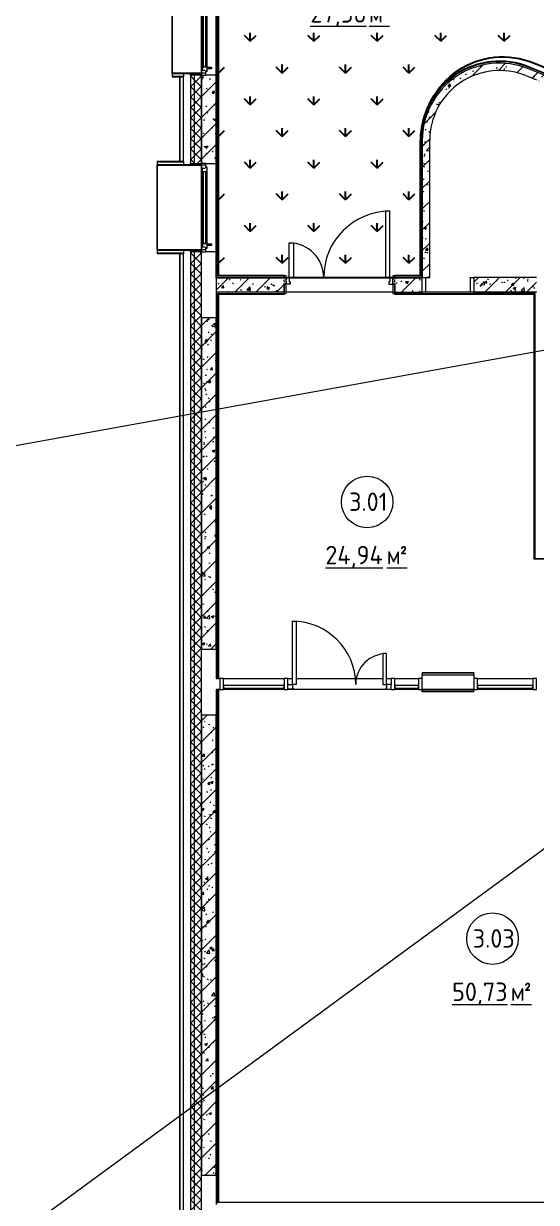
# Model space of a CAD drawing. Header units: millimetres. Extents: x -584918 to 2941280, y 3000189 to 4229862.
# Drawn here: x -467550 to -460583, y 4038214 to 4054237 of the extents above; entities that cross this region are included whole.
import ezdxf

# ---------------------------------------------------------------- set-up
doc = ezdxf.new("R2010")
doc.units = ezdxf.units.MM
doc.linetypes.add('ASVP_Невидимые', pattern=[5, 3, -2])
for name, color, linetype, lineweight in [('_ Окна', 7, 'Continuous', 0), ('Витраж', 7, 'Continuous', 0), ('Двери', 7, 'Continuous', 0), ('Марки помещений', 7, 'Continuous', 0), ('Обобщенные модели', 7, 'Continuous', 0), ('Окна', 7, 'Continuous', 0), ('Панели витража', 7, 'Continuous', 0), ('Перекрытие', 7, 'Continuous', 0), ('Стены внутренние', 7, 'Continuous', 0), ('Стены наружные', 7, 'Continuous', 0), ('Стены несущие', 7, 'Continuous', 0), ('Стены отделка', 7, 'Continuous', 0), ('Стены перегородки', 7, 'Continuous', 0), ('Стены штриховка', 7, 'Continuous', 0), ('экспертиза ДУ', 1, 'Continuous', 0), ('экспертиза условные обозначения', 1, 'Continuous', 0)]:
    doc.layers.add(name, color=color, linetype=linetype, lineweight=lineweight)
doc.styles.add('GOST Common_2', font='', dxfattribs={"height": 500})
doc.styles.add('GOST Common_3', font='', dxfattribs={"width": 0.9, "height": 500})
doc.styles.get('GOST Common_2').set_extended_font_data('GOST Common')
doc.styles.get('GOST Common_3').set_extended_font_data('GOST Common')
pattern_1 = [(45, (-440814.02, 4025236.82), (-141.4214, 141.4214), [])]
pattern_2 = [(50, (-440814.02, 4025236.82), (364.368, -31.8783), [38.1, -419.1]), (355, (-440814.02, 4025236.8), (-70.486, 382.1133), [30.48, -335.28]), (100.451, (-440783.66, 4025234.16), (293.885, 350.2334), [32.38, -356.18]), (46.184, (-440814, 4025338.4), (542.1585, -84.086), [57.15, -628.65]), (96.636, (-440768.84, 4025331.4), (474.805, 494.8554), [48.57, -534.27]), (351.184, (-440814, 4025338.4), (474.81, 494.85), [45.72, -502.92]), (21, (-440763.22, 4025313.02), (303.2285, -204.5305), [38.1, -419.1]), (326, (-440763.22, 4025313), (123.604, 368.376), [30.48, -335.28]), (71.451, (-440737.95, 4025295.97), (426.834, 163.8427), [32.38, -356.18]), (37.5, (-440814.02, 4025236.82), (6.17665, 169.11015), [16.764, -314.452, 16.764, -323.596, -336.55]), (37.5, (-440814.02, 4025236.82), (6.17665, 169.11015), [-671.576, 16.764, -319.786]), (7.5, (-440814.02, 4025236.82), (133.6389, 200.3615), [16.764, -177.292, 16.764, -306.832, -128.27]), (7.5, (-440814.02, 4025236.82), (133.6389, 200.3615), [-517.652, 16.764, -111.506]), (327.5, (-440927.3, 4025236.82), (271.1818, -11.45836), [16.764, -110.236, 16.764, -379.476, -525.78]), (327.5, (-440927.3, 4025236.82), (271.1818, -11.45836), [-523.24, 16.764, -509.016]), (317.5, (-440978.1, 4025236.82), (296.2585, 50.8528), [16.764, -148.336, 16.764, -246.38, -373.38]), (317.5, (-440978.1, 4025236.82), (296.2585, 50.8528), [-428.244, 16.764, -356.616])]
pattern_3 = [(45, (-440814.02, 4025236.8), (-235.7317, 235.7317), []), (45, (-440656.87, 4025236.8), (-235.7317, 235.7317), [])]
pattern_4 = [(45, (-440814.02, 4025236.82), (-70.71068, 70.71068), []), (135, (-440814.02, 4025236.82), (-70.71068, -70.71068), [])]

# ---------------------------------------------------------------- blocks, each defined once
blk = doc.blocks.new('ASVP_ДверьПротивопожарнаяСтальная_2 полотна - EI15 1370х2000h_полотна_ Г Л _1250 в свету_-6392377-АР Этаж 03')
at = {"layer": 'Двери', "lineweight": 18}
for p, q in [((685, 1000), (625, 1000)), ((625, 1000), (625, 100)), ((685, 100), (685, 1000)), ((-685, 570), (-625, 570)), ((-685, 100), (-685, 570)), ((-625, 570), (-625, 100)), ((-725, 100), (-685, 100)), ((-725, 10), (-725, 100)), ((-670, 10), (-725, 10)), ((-625, 100), (-685, 100)), ((-685, 100), (-685, 40)), ((-685, 40), (-670, 40)), ((-670, 40), (-670, 10)), ((625, 100), (685, 100)), ((685, 40), (670, 40)), ((670, 40), (670, 10)), ((670, 10), (725, 10)), ((725, 100), (685, 100)), ((685, 100), (685, 40)), ((725, 10), (725, 100))]:
    blk.add_line(p, q, dxfattribs=at)
at = {"layer": 'Двери', "linetype": 'ASVP_Невидимые', "lineweight": 18}
for p, q in [((-750, 100), (-725, 100)), ((-750, 10), (-750, 100)), ((-725, 10), (-750, 10)), ((-725, 100), (-725, 10)), ((750, 100), (725, 100)), ((725, 100), (725, 10)), ((725, 10), (750, 10)), ((750, 10), (750, 100))]:
    blk.add_line(p, q, dxfattribs=at)
at = {"layer": 'Двери'}
for centre, radius, start, end in [((685, 100), 900, 90, 180), ((-685, 100), 470, 360, 90)]:
    blk.add_arc(centre, radius, start, end, dxfattribs=at)
blk = doc.blocks.new('ASVP_ОТКОС_Оштукатуривание дверного откоса - Оштукатуривание дверного откоса-V53-АР Этаж 03')
at = {"layer": 'Обобщенные модели'}
for p, q in [((-750, 130), (-750, 0)), ((-750, 0), (-725, 0)), ((-725, 0), (-725, 130)), ((725, 130), (725, 0)), ((725, 0), (750, 0)), ((750, 0), (750, 130))]:
    blk.add_line(p, q, dxfattribs=at)
blk = doc.blocks.new('ASVP_ОТКОС_Оштукатуривание дверного откоса - Оштукатуривание дверного откоса-V54-АР Этаж 03')
at = {"layer": 'Обобщенные модели'}
for p, q in [((-750, 20), (-750, 0)), ((-750, 0), (-725, 0)), ((-725, 0), (-725, 20)), ((725, 20), (725, 0)), ((725, 0), (750, 0)), ((750, 0), (750, 20))]:
    blk.add_line(p, q, dxfattribs=at)
blk = doc.blocks.new('Системная панель - Cтеклопакет Двухкамерный_36 мм-7511920-АР Этаж 03')
at = {"layer": 'Панели витража', "lineweight": 18}
for p, q in [((162, 18), (-162, 18)), ((-162, 18), (-162, -18)), ((162, -18), (162, 18)), ((-162, -18), (162, -18))]:
    blk.add_line(p, q, dxfattribs=at)
blk = doc.blocks.new('Прямоугольный импост - 50х150 мм-6338301-АР Этаж 03')
at = {"layer": 'Витраж', "lineweight": 18}
for p, q in [((-50, 115), (0, 115)), ((-50, -35), (-50, 115)), ((0, 115), (0, -35)), ((0, -35), (-50, -35))]:
    blk.add_line(p, q, dxfattribs=at)
blk = doc.blocks.new('Прямоугольный импост - 50х150 мм-V4-АР Этаж 03')
at = {"layer": 'Витраж', "lineweight": 18}
for p, q in [((-25, 115), (25, 115)), ((-25, 32.5), (-25, 115)), ((25, 115), (25, -35)), ((-25, -35), (-25, -32.5)), ((25, -35), (-25, -35))]:
    blk.add_line(p, q, dxfattribs=at)
blk = doc.blocks.new('Системная панель - Cтеклопакет Двухкамерный_36 мм-7519705-АР Этаж 03')
at = {"layer": 'Панели витража', "lineweight": 18}
for p, q in [((412.5, 18), (-412.5, 18)), ((-412.5, 18), (-412.5, -18)), ((412.5, -18), (412.5, 18)), ((-412.5, -18), (412.5, -18))]:
    blk.add_line(p, q, dxfattribs=at)
blk = doc.blocks.new('Прямоугольный импост - 50х150 мм-6338307-АР Этаж 03')
at = {"layer": 'Витраж', "lineweight": 18}
for p, q in [((0, 115), (-50, 115)), ((-50, 115), (-50, -35)), ((0, -35), (0, 115)), ((-50, -35), (0, -35))]:
    blk.add_line(p, q, dxfattribs=at)
blk = doc.blocks.new('Системная панель - Cтеклопакет Двухкамерный_36 мм-7511903-АР Этаж 03')
at = {"layer": 'Панели витража', "lineweight": 18}
for p, q in [((375, 18), (-375, 18)), ((-375, 18), (-375, -18)), ((375, -18), (375, 18)), ((-375, -18), (375, -18))]:
    blk.add_line(p, q, dxfattribs=at)
blk = doc.blocks.new('ASVP_ДверьАлюминиеваяВитражная_2 полотна - Остекленная Внутренняя-7511946-АР Этаж 03')
at = {"layer": 'Двери', "lineweight": 18}
for p, q in [((-640, 892.5), (-590, 892.5)), ((-640, 32.5), (-640, 892.5)), ((-590, 892.5), (-590, 32.5)), ((640, 452.5), (590, 452.5)), ((590, 452.5), (590, 32.5)), ((640, 32.5), (640, 452.5)), ((-700, 32.5), (-640, 32.5)), ((-700, -32.5), (-700, 32.5)), ((-590, 32.5), (-640, 32.5)), ((-640, 32.5), (-640, -17.5)), ((590, 32.5), (640, 32.5)), ((700, 32.5), (640, 32.5)), ((640, 32.5), (640, -17.5)), ((700, -32.5), (700, 32.5)), ((-630, -32.5), (-700, -32.5)), ((-640, -17.5), (-630, -17.5)), ((-630, -17.5), (-630, -32.5)), ((640, -17.5), (630, -17.5)), ((630, -17.5), (630, -32.5)), ((630, -32.5), (700, -32.5))]:
    blk.add_line(p, q, dxfattribs=at)
at = {"layer": 'Двери'}
for centre, radius, start, end in [((-640, 32.5), 860, 360, 90), ((640, 32.5), 420, 90, 180)]:
    blk.add_arc(centre, radius, start, end, dxfattribs=at)
blk = doc.blocks.new('Прямоугольный импост - 50х150 мм-6338298-АР Этаж 03')
at = {"layer": 'Витраж', "lineweight": 18}
for p, q in [((-25, 115), (25, 115)), ((-25, -35), (-25, 115)), ((25, 115), (25, 32.5)), ((25, -35), (-25, -35)), ((25, -32.5), (25, -35))]:
    blk.add_line(p, q, dxfattribs=at)
blk = doc.blocks.new('Окно_ПВХ_1Створка_1Фрамуга-верх - ОП_2100_h_х1150_1ст1фр-7889848-АР Этаж 03')
at = {"layer": '_ Окна'}
for p, q in [((-519, 100), (-600, 100)), ((-600, 100), (-600, 40)), ((-600, 40), (-537, 40)), ((-575, 40), (-575, 100)), ((-555, 26), (-555, 40)), ((-470, 26), (-555, 26)), ((-537, 54), (-537, 86)), ((-537, 86), (-519, 86)), ((-519, 86), (-519, 100)), ((-470, 86), (-519, 86)), ((-488, 72), (-488, 40)), ((-470, 72), (-488, 72)), ((-488, 72), (488, 72)), ((-488, 40), (-470, 40)), ((-488, 40), (488, 40)), ((-470, 86), (-470, 72)), ((-470, 40), (-470, 26)), ((470, 86), (470, 72)), ((470, 86), (519, 86)), ((470, 72), (488, 72)), ((470, 40), (470, 26)), ((488, 40), (470, 40)), ((555, 26), (470, 26)), ((488, 72), (488, 40)), ((519, 100), (519, 86)), ((600, 100), (519, 100)), ((519, 86), (537, 86)), ((537, 86), (537, 54)), ((537, 40), (600, 40)), ((555, 40), (555, 26)), ((575, 40), (575, 100)), ((600, 40), (600, 100))]:
    blk.add_line(p, q, dxfattribs=at)
at = {"layer": 'Окна'}
for p, q in [((-519, 100), (519, 100)), ((-514, -34), (-514, 26)), ((-494, 26), (-494, -34)), ((-470, 86), (470, 86)), ((470, 26), (-470, 26)), ((-494, -34), (-514, -34))]:
    blk.add_line(p, q, dxfattribs=at)
blk = doc.blocks.new('Откос с зашивкой _верх_низ_ - Откос-V108-АР Этаж 03')
at = {"layer": 'Обобщенные модели'}
for p, q in [((-580, 300), (-580, -300)), ((-575, 300), (-580, 300)), ((575, 300), (-575, 300)), ((-575, -300), (-575, 300)), ((580, 300), (575, 300)), ((575, 300), (575, -300)), ((580, -300), (580, 300)), ((-620, 55), (-655, 55)), ((-655, 55), (-655, 50)), ((-655, 50), (-625, 50)), ((-625, 50), (-625, -300)), ((-620, -295), (-620, 55)), ((-620, 55), (-580, 55)), ((580, 55), (620, 55)), ((655, 55), (620, 55)), ((620, 55), (620, -295)), ((625, -300), (625, 50)), ((625, 50), (655, 50)), ((655, 50), (655, 55)), ((-625, -300), (-575, -300)), ((-575, -295), (-620, -295)), ((-580, -300), (-575, -300)), ((-575, -300), (-575, -295)), ((575, -295), (-575, -295)), ((-575, -300), (575, -300)), ((575, -300), (-575, -300)), ((620, -295), (575, -295)), ((575, -295), (575, -300)), ((575, -300), (580, -300)), ((575, -300), (625, -300))]:
    blk.add_line(p, q, dxfattribs=at)
blk = doc.blocks.new('Откос с зашивкой _верх_низ_ - Откос-7926395-АР Этаж 03')
at = {"layer": 'Обобщенные модели'}
for p, q in [((-580, 300), (-580, -100)), ((-575, 300), (-580, 300)), ((575, 300), (-575, 300)), ((-575, -100), (-575, 300)), ((580, 300), (575, 300)), ((575, 300), (575, -100)), ((580, -100), (580, 300)), ((-620, 55), (-655, 55)), ((-655, 55), (-655, 50)), ((-655, 50), (-625, 50)), ((-625, 50), (-625, -100)), ((-620, -95), (-620, 55)), ((-620, 55), (-580, 55)), ((580, 55), (620, 55)), ((655, 55), (620, 55)), ((620, 55), (620, -95)), ((625, -100), (625, 50)), ((625, 50), (655, 50)), ((655, 50), (655, 55)), ((-625, -100), (-575, -100)), ((-575, -95), (-620, -95)), ((-580, -100), (-575, -100)), ((-575, -100), (-575, -95)), ((-575, -100), (575, -100)), ((575, -100), (-575, -100)), ((620, -95), (575, -95)), ((575, -95), (575, -100)), ((575, -100), (580, -100)), ((575, -100), (625, -100))]:
    blk.add_line(p, q, dxfattribs=at)
blk = doc.blocks.new('ASVP_Марка_Помещение_ДваЗначения - Номер Площадь-685795-АР Этаж 03')
at = {"layer": 'Марки помещений'}
blk.add_circle((0, 0), 3.5, dxfattribs=at)

msp = doc.modelspace()

# ---------------------------------------------------------------- hatches: boundary and pattern name
at = {"layer": 'Стены внутренние'}
h = msp.add_hatch(dxfattribs=at)
h.set_pattern_fill('FP_4', color=256, style=0, pattern_type=2)
h.set_pattern_definition(pattern_1)
h.paths.add_polyline_path([(-462133.121, 4052648.201), (-462033.121, 4052648.201), (-462026.853, 4052757.148), (-462008.132, 4052864.657), (-461977.206, 4052969.31), (-461934.482, 4053069.726), (-461880.524, 4053164.58), (-461816.045, 4053252.62), (-461741.894, 4053332.685), (-461659.05, 4053403.717), (-461568.607, 4053464.781), (-461469.428, 4053515.957), (-461361.381, 4053556.056), (-461264.021, 4053580.818), (-461155.874, 4053595.411), (-461046.767, 4053597.505), (-460938.14, 4053587.073), (-460831.426, 4053564.252), (-460728.033, 4053529.344), (-460690.656, 4053622.096), (-460798.473, 4053658.882), (-460909.641, 4053683.771), (-461022.851, 4053696.47), (-461140.17, 4053696.47), (-461255.005, 4053683.771), (-461366.681, 4053658.888), (-461476.787, 4053621.171), (-461581.128, 4053572.047), (-461670.663, 4053518.428), (-461761.481, 4053449.654), (-461844.314, 4053371.447), (-461918.188, 4053284.726), (-461982.231, 4053190.512), (-462035.69, 4053089.915), (-462077.937, 4052984.118), (-462110.069, 4052864.657), (-462127.202, 4052757.148), (-462128.004, 4052742.376)])
h = msp.add_hatch(dxfattribs=at)
h.set_pattern_fill('FP_5', color=256, style=0, pattern_type=2)
h.set_pattern_definition(pattern_2)
h.paths.add_polyline_path([(-462133.121, 4052648.201), (-462033.121, 4052648.201), (-462026.853, 4052757.148), (-462008.132, 4052864.657), (-461977.206, 4052969.31), (-461934.482, 4053069.726), (-461880.524, 4053164.58), (-461816.045, 4053252.62), (-461741.894, 4053332.685), (-461659.05, 4053403.717), (-461568.607, 4053464.781), (-461469.428, 4053515.957), (-461361.381, 4053556.056), (-461264.021, 4053580.818), (-461155.874, 4053595.411), (-461046.767, 4053597.505), (-460938.14, 4053587.073), (-460831.426, 4053564.252), (-460728.033, 4053529.344), (-460690.656, 4053622.096), (-460798.473, 4053658.882), (-460909.641, 4053683.771), (-461022.851, 4053696.47), (-461140.17, 4053696.47), (-461255.005, 4053683.771), (-461366.681, 4053658.888), (-461476.787, 4053621.171), (-461581.128, 4053572.047), (-461670.663, 4053518.428), (-461761.481, 4053449.654), (-461844.314, 4053371.447), (-461918.188, 4053284.726), (-461982.231, 4053190.512), (-462035.69, 4053089.915), (-462077.937, 4052984.118), (-462110.069, 4052864.657), (-462127.202, 4052757.148), (-462128.004, 4052742.376)])
h = msp.add_hatch(dxfattribs=at)
h.set_pattern_fill('FP_4', color=256, style=0, pattern_type=2)
h.set_pattern_definition(pattern_1)
h.paths.add_polyline_path([(-454683.121, 4051093.335), (-454683.121, 4051201.149), (-460690.656, 4053622.096), (-460728.033, 4053529.344), (-454783.121, 4051133.633)])
h = msp.add_hatch(dxfattribs=at)
h.set_pattern_fill('FP_5', color=256, style=0, pattern_type=2)
h.set_pattern_definition(pattern_2)
h.paths.add_polyline_path([(-454683.121, 4051093.335), (-454683.121, 4051201.149), (-460690.656, 4053622.096), (-460728.033, 4053529.344), (-454783.121, 4051133.633)])
h = msp.add_hatch(dxfattribs=at)
h.set_pattern_fill('FP_4', color=256, style=0, pattern_type=2)
h.set_pattern_definition(pattern_1)
h.paths.add_polyline_path([(-462108.474, 4050786.149), (-462033.121, 4050786.149), (-462033.121, 4052648.201), (-462133.121, 4052648.201), (-462133.121, 4050786.149), (-462126.941, 4050786.149)])
h = msp.add_hatch(dxfattribs=at)
h.set_pattern_fill('FP_5', color=256, style=0, pattern_type=2)
h.set_pattern_definition(pattern_2)
h.paths.add_polyline_path([(-462108.474, 4050786.149), (-462033.121, 4050786.149), (-462033.121, 4052648.201), (-462133.121, 4052648.201), (-462133.121, 4050786.149), (-462126.941, 4050786.149)])
h = msp.add_hatch(dxfattribs=at)
h.set_pattern_fill('FP_4', color=256, style=0, pattern_type=2)
h.set_pattern_definition(pattern_1)
h.paths.add_polyline_path([(-464933.121, 4050586.149), (-464008.121, 4050586.149), (-464008.121, 4050786.149), (-464933.121, 4050786.149), (-464933.121, 4050680.861)])
h.paths.add_polyline_path([(-462133.121, 4050586.149), (-462133.121, 4050786.149), (-462508.121, 4050786.149), (-462508.121, 4050586.149)])
h = msp.add_hatch(dxfattribs=at)
h.set_pattern_fill('FP_5', color=256, style=0, pattern_type=2)
h.set_pattern_definition(pattern_2)
h.paths.add_polyline_path([(-464933.121, 4050586.149), (-464008.121, 4050586.149), (-464008.121, 4050786.149), (-464933.121, 4050786.149), (-464933.121, 4050680.861)])
h.paths.add_polyline_path([(-462133.121, 4050586.149), (-462133.121, 4050786.149), (-462508.121, 4050786.149), (-462508.121, 4050586.149)])
h = msp.add_hatch(dxfattribs=at)
h.set_pattern_fill('FP_4', color=256, style=0, pattern_type=2)
h.set_pattern_definition(pattern_1)
h.paths.add_polyline_path([(-461433.121, 4050586.149), (-460583.121, 4050586.149), (-460583.121, 4050786.149), (-461433.121, 4050786.149), (-461433.121, 4050680.861)])
h = msp.add_hatch(dxfattribs=at)
h.set_pattern_fill('FP_5', color=256, style=0, pattern_type=2)
h.set_pattern_definition(pattern_2)
h.paths.add_polyline_path([(-461433.121, 4050586.149), (-460583.121, 4050586.149), (-460583.121, 4050786.149), (-461433.121, 4050786.149), (-461433.121, 4050680.861)])
at = {"layer": 'Стены наружные'}
h = msp.add_hatch(dxfattribs=at)
h.set_pattern_fill('FP_1', color=256, style=0, pattern_type=2)
h.set_pattern_definition(pattern_4)
h.paths.add_polyline_path([(-465233.121, 4037886.149), (-465133.121, 4037886.149), (-465133.121, 4051136.149), (-465233.121, 4051136.149), (-465233.121, 4039116.117)])
h.paths.add_polyline_path([(-465133.121, 4052336.149), (-465133.183, 4053536.149), (-465233.121, 4053536.149), (-465233.121, 4052336.149), (-465133.183, 4052336.149)])
h.paths.add_polyline_path([(-465233.121, 4054736.149), (-465133.121, 4054736.149), (-465133.183, 4055936.149), (-465233.121, 4055936.149), (-465233.121, 4055017.64)])
h.paths.add_polyline_path([(-465133.121, 4057136.149), (-465133.121, 4057923.081), (-465233.121, 4057674.933), (-465233.121, 4057136.149), (-465133.183, 4057136.149)])
h = msp.add_hatch(dxfattribs=at)
h.set_pattern_fill('FP_1', color=256, style=0, pattern_type=2)
h.set_pattern_definition(pattern_4)
h.paths.add_polyline_path([(-465283.121, 4037836.149), (-465233.121, 4037836.149), (-465233.121, 4051136.149), (-465283.121, 4051136.149), (-465283.121, 4037986.149)])
h.paths.add_polyline_path([(-465283.121, 4052336.149), (-465233.121, 4052336.149), (-465233.121, 4053536.149), (-465283.121, 4053536.149), (-465283.121, 4052849.251)])
h.paths.add_polyline_path([(-465233.121, 4054736.149), (-465233.121, 4055936.149), (-465283.121, 4055936.149), (-465283.121, 4054736.149)])
h.paths.add_polyline_path([(-465283.121, 4057136.149), (-465233.121, 4057136.149), (-465233.121, 4057808.702), (-465283.121, 4057684.628), (-465283.121, 4057161.149)])
h = msp.add_hatch(dxfattribs=at)
h.set_pattern_fill('FP_4', color=256, style=0, pattern_type=2)
h.set_pattern_definition(pattern_1)
h.paths.add_polyline_path([(-464962.344, 4052336.149), (-464933.121, 4052336.149), (-464933.121, 4053536.149), (-465133.121, 4053536.149), (-465133.121, 4052336.149), (-465073.121, 4052336.149)])
h.paths.add_polyline_path([(-464962.344, 4054736.149), (-464933.121, 4054736.149), (-464933.121, 4055936.149), (-465133.121, 4055936.149), (-465133.121, 4054736.149), (-465073.121, 4054736.149)])
h = msp.add_hatch(dxfattribs=at)
h.set_pattern_fill('FP_5', color=256, style=0, pattern_type=2)
h.set_pattern_definition(pattern_2)
h.paths.add_polyline_path([(-464962.344, 4052336.149), (-464933.121, 4052336.149), (-464933.121, 4053536.149), (-465133.121, 4053536.149), (-465133.121, 4052336.149), (-465073.121, 4052336.149)])
h.paths.add_polyline_path([(-464962.344, 4054736.149), (-464933.121, 4054736.149), (-464933.121, 4055936.149), (-465133.121, 4055936.149), (-465133.121, 4054736.149), (-465073.121, 4054736.149)])
h = msp.add_hatch(dxfattribs=at)
h.set_pattern_fill('FP_6', color=256, style=0, pattern_type=2)
h.set_pattern_definition(pattern_3)
h.paths.add_polyline_path([(-465433.121, 4052361.149), (-465425.121, 4052361.149), (-465425.121, 4053511.149), (-465433.121, 4053511.149), (-465433.121, 4052849.251)])
h = msp.add_hatch(dxfattribs=at)
h.set_pattern_fill('FP_6', color=256, style=0, pattern_type=2)
h.set_pattern_definition(pattern_3)
h.paths.add_polyline_path([(-465433.121, 4037686.149), (-465425.121, 4037686.149), (-465425.121, 4051111.149), (-465433.121, 4051111.149), (-465433.121, 4037744.149)])
h = msp.add_hatch(dxfattribs=at)
h.set_pattern_fill('FP_4', color=256, style=0, pattern_type=2)
h.set_pattern_definition(pattern_1)
h.paths.add_polyline_path([(-464933.121, 4045736.149), (-464933.121, 4050236.149), (-465133.121, 4050236.149), (-465133.121, 4045736.149)])
h = msp.add_hatch(dxfattribs=at)
h.set_pattern_fill('FP_5', color=256, style=0, pattern_type=2)
h.set_pattern_definition(pattern_2)
h.paths.add_polyline_path([(-464933.121, 4045736.149), (-464933.121, 4050236.149), (-465133.121, 4050236.149), (-465133.121, 4045736.149)])
h = msp.add_hatch(dxfattribs=at)
h.set_pattern_fill('FP_4', color=256, style=0, pattern_type=2)
h.set_pattern_definition(pattern_1)
h.paths.add_polyline_path([(-464962.344, 4038586.149), (-464933.121, 4038586.149), (-464933.121, 4044836.149), (-465133.121, 4044836.149), (-465133.121, 4038586.149)])
h = msp.add_hatch(dxfattribs=at)
h.set_pattern_fill('FP_5', color=256, style=0, pattern_type=2)
h.set_pattern_definition(pattern_2)
h.paths.add_polyline_path([(-464962.344, 4038586.149), (-464933.121, 4038586.149), (-464933.121, 4044836.149), (-465133.121, 4044836.149), (-465133.121, 4038586.149)])
at = {"layer": 'экспертиза условные обозначения', "lineweight": -3}
h = msp.add_hatch(dxfattribs=at)
h.set_pattern_fill('GRASS', color=3, scale=24)
h.set_pattern_definition([(90, (-441193.04, 3779846), (-431.0523, 431.0523), [114.3, -747.8046]), (45, (-441193.04, 3779846), (-431.0523, 431.0523), [114.3, -495.3]), (135, (-441193.04, 3779846), (-431.0523, -431.0523), [114.3, -495.3])])
edge = h.paths.add_edge_path()
edge.add_line((-462133.121, 4050786.149), (-462133.121, 4052681.959))
edge.add_arc((-461038, 4052689.186), 1095.144, 67.6731889, 180.3781121, ccw=False)
edge.add_line((-460621.967, 4053702.23), (-457665.584, 4052510.852))
edge.add_line((-457665.584, 4052510.852), (-456955.409, 4054273.138))
edge.add_line((-456955.409, 4054273.138), (-464933.121, 4057488.036))
edge.add_line((-464933.121, 4057488.036), (-464933.121, 4050786.149))
edge.add_line((-464933.121, 4050786.149), (-462133.121, 4050786.149))

# ---------------------------------------------------------------- linework, layer by layer
at = {"layer": 'Перекрытие'}
for p, q in [((-464903.121, 4045336.149), (-464883.121, 4045336.149)), ((-464833.121, 4045336.149), (-464008.121, 4045336.149)), ((-463958.121, 4045336.149), (-463898.121, 4045336.149)), ((-463848.121, 4045336.149), (-462668.121, 4045336.149)), ((-462618.121, 4045336.149), (-462558.121, 4045336.149)), ((-462508.121, 4045336.149), (-462183.121, 4045336.149)), ((-462133.121, 4045336.149), (-462133.121, 4045386.149)), ((-461433.121, 4045386.149), (-461433.121, 4045336.149)), ((-461383.121, 4045336.149), (-460633.121, 4045336.149)), ((-464883.121, 4045186.149), (-464903.121, 4045186.149)), ((-464008.121, 4045186.149), (-464833.121, 4045186.149)), ((-462558.121, 4045186.149), (-463958.121, 4045186.149)), ((-462183.121, 4045186.149), (-462508.121, 4045186.149)), ((-460633.121, 4045186.149), (-461383.121, 4045186.149))]:
    msp.add_line(p, q, dxfattribs=at)
at = {"layer": 'Стены внутренние'}
for p, q in [((-464903.121, 4057443.602), (-464903.121, 4050816.149)), ((-464913.121, 4054736.149), (-464913.121, 4053536.149)), ((-460679.442, 4053649.922), (-457691.748, 4052445.925)), ((-462163.121, 4050816.149), (-462163.121, 4052648.201)), ((-464913.121, 4052336.149), (-464913.121, 4051136.149)), ((-464903.121, 4050816.149), (-464008.121, 4050816.149)), ((-464008.121, 4050816.149), (-464008.121, 4050806.149)), ((-463883.121, 4050786.149), (-462633.121, 4050786.149)), ((-462508.121, 4050816.149), (-462163.121, 4050816.149)), ((-462508.121, 4050816.149), (-462508.121, 4050806.149)), ((-462083.121, 4050586.149), (-462083.121, 4050786.149)), ((-461483.121, 4050786.149), (-461433.121, 4050786.149)), ((-461483.121, 4050786.149), (-461483.121, 4050586.149)), ((-464903.121, 4050556.149), (-464903.121, 4045336.149)), ((-464008.121, 4050556.149), (-464903.121, 4050556.149)), ((-464008.121, 4050556.149), (-464008.121, 4050566.149)), ((-462533.121, 4050586.149), (-463983.121, 4050586.149)), ((-462508.121, 4050556.149), (-462508.121, 4050566.149)), ((-460613.121, 4050556.149), (-462508.121, 4050556.149)), ((-460613.121, 4046956.149), (-460613.121, 4050556.149)), ((-459313.121, 4046956.149), (-460613.121, 4046956.149)), ((-464903.121, 4045336.149), (-464913.121, 4045336.149)), ((-462133.121, 4045416.149), (-461433.121, 4045416.149)), ((-462133.121, 4045416.149), (-462133.121, 4045406.149)), ((-461433.121, 4045416.149), (-461433.121, 4045406.149)), ((-464903.121, 4045186.149), (-464913.121, 4045186.149)), ((-464903.121, 4045186.149), (-464903.121, 4038216.149)), ((-462133.121, 4045156.149), (-462133.121, 4045166.149)), ((-461433.121, 4045156.149), (-462133.121, 4045156.149)), ((-461433.121, 4045156.149), (-461433.121, 4045166.149)), ((-464903.121, 4038216.149), (-457663.121, 4038216.149))]:
    msp.add_line(p, q, dxfattribs=at)
msp.add_arc((-461083.121, 4052648.201), 1080, 68.0513009, 180, dxfattribs=at)
at = {"layer": 'Стены наружные'}
for p, q in [((-465375.121, 4053556.149), (-465375.121, 4053511.149)), ((-465283.121, 4053536.149), (-465283.121, 4053556.149)), ((-465375.121, 4052361.149), (-465375.121, 4052316.149)), ((-465283.121, 4052316.149), (-465283.121, 4052336.149)), ((-465375.121, 4051156.149), (-465375.121, 4051111.149)), ((-465283.121, 4051136.149), (-465283.121, 4051156.149)), ((-464933.121, 4051136.149), (-465073.121, 4051136.149))]:
    msp.add_line(p, q, dxfattribs=at)
at = {"layer": 'Стены несущие'}
for p, q in [((-465133.121, 4053536.149), (-465133.121, 4052336.149)), ((-465133.121, 4052336.149), (-465133.121, 4053536.149)), ((-464933.121, 4053536.149), (-465073.121, 4053536.149)), ((-464933.121, 4052336.149), (-464933.121, 4053536.149)), ((-460728.033, 4053529.344), (-460583.121, 4053470.946)), ((-451419.973, 4049886.149), (-460690.656, 4053622.096)), ((-462133.121, 4052648.201), (-462133.121, 4050786.149)), ((-462033.121, 4050786.149), (-462033.121, 4052648.201)), ((-465073.121, 4052336.149), (-464933.121, 4052336.149)), ((-464933.121, 4050786.149), (-464933.121, 4050586.149)), ((-464933.121, 4050786.149), (-464008.121, 4050786.149)), ((-462508.121, 4050786.149), (-462033.121, 4050786.149)), ((-462133.121, 4050586.149), (-462133.121, 4050786.149)), ((-460583.121, 4050786.149), (-461433.121, 4050786.149)), ((-461433.121, 4050786.149), (-461433.121, 4050586.149)), ((-464008.121, 4050586.149), (-464008.121, 4050696.149)), ((-462508.121, 4050696.149), (-462508.121, 4050586.149)), ((-464008.121, 4050586.149), (-464933.121, 4050586.149)), ((-462508.121, 4050586.149), (-462133.121, 4050586.149)), ((-461433.121, 4050586.149), (-460583.121, 4050586.149)), ((-465133.121, 4050236.149), (-465133.121, 4045736.149)), ((-464933.121, 4050236.149), (-465133.121, 4050236.149)), ((-464933.121, 4045736.149), (-464933.121, 4050236.149)), ((-465133.121, 4045736.149), (-464933.121, 4045736.149)), ((-465133.121, 4044836.149), (-465133.121, 4038586.149)), ((-464933.121, 4044836.149), (-465133.121, 4044836.149)), ((-464933.121, 4038586.149), (-464933.121, 4044836.149)), ((-465133.121, 4038586.149), (-464933.121, 4038586.149))]:
    msp.add_line(p, q, dxfattribs=at)
for radius in [1050, 950]:
    msp.add_arc((-461083.121, 4052648.201), radius, 68.0513009, 180, dxfattribs=at)
at = {"layer": 'Стены отделка'}
for p, q in [((-465375.121, 4053511.149), (-465433.121, 4053511.149)), ((-465433.121, 4053511.149), (-465433.121, 4052361.149)), ((-465375.121, 4052361.149), (-465375.121, 4053511.149)), ((-464913.121, 4053536.149), (-464933.121, 4053536.149)), ((-464913.121, 4052336.149), (-464913.121, 4053536.149)), ((-457695.486, 4052436.65), (-460683.18, 4053640.646)), ((-462153.121, 4052648.201), (-462153.121, 4050806.149)), ((-462133.121, 4050786.149), (-462133.121, 4052648.201)), ((-465433.121, 4052361.149), (-465375.121, 4052361.149)), ((-464933.121, 4052336.149), (-464913.121, 4052336.149)), ((-465375.121, 4051111.149), (-465433.121, 4051111.149)), ((-465433.121, 4051111.149), (-465433.121, 4037686.149)), ((-465375.121, 4037744.149), (-465375.121, 4051111.149)), ((-464933.121, 4051136.149), (-464933.121, 4050786.149)), ((-464913.121, 4051136.149), (-464933.121, 4051136.149)), ((-464913.121, 4050806.149), (-464913.121, 4051136.149)), ((-464933.121, 4050786.149), (-464933.121, 4050786.149)), ((-464008.121, 4050806.149), (-464913.121, 4050806.149)), ((-464008.121, 4050786.149), (-464008.121, 4050806.149)), ((-462153.121, 4050806.149), (-462508.121, 4050806.149)), ((-462508.121, 4050806.149), (-462508.121, 4050786.149)), ((-464933.121, 4050586.149), (-464933.121, 4045336.149)), ((-464933.121, 4050586.149), (-464933.121, 4050586.149)), ((-464913.121, 4045336.149), (-464913.121, 4050566.149)), ((-464913.121, 4050566.149), (-464008.121, 4050566.149)), ((-464008.121, 4050566.149), (-464008.121, 4050586.149)), ((-462508.121, 4050586.149), (-462508.121, 4050566.149)), ((-462508.121, 4050566.149), (-460603.121, 4050566.149)), ((-460583.121, 4050586.149), (-462133.121, 4050586.149)), ((-460603.121, 4050566.149), (-460603.121, 4046966.149)), ((-460603.121, 4046966.149), (-459303.121, 4046966.149)), ((-464933.121, 4045336.149), (-464913.121, 4045336.149)), ((-461433.121, 4045406.149), (-462133.121, 4045406.149)), ((-462133.121, 4045406.149), (-462133.121, 4045386.149)), ((-462133.121, 4045386.149), (-461433.121, 4045386.149)), ((-461433.121, 4045386.149), (-461433.121, 4045406.149)), ((-464933.121, 4045186.149), (-464933.121, 4038186.149)), ((-464913.121, 4045186.149), (-464933.121, 4045186.149)), ((-464913.121, 4038206.149), (-464913.121, 4045186.149)), ((-461433.121, 4045186.149), (-462133.121, 4045186.149)), ((-462133.121, 4045186.149), (-462133.121, 4045166.149)), ((-462133.121, 4045166.149), (-461433.121, 4045166.149)), ((-461433.121, 4045166.149), (-461433.121, 4045186.149))]:
    msp.add_line(p, q, dxfattribs=at)
for radius in [1070, 1050]:
    msp.add_arc((-461083.121, 4052648.201), radius, 68.0513009, 180, dxfattribs=at)
at = {"layer": 'Стены перегородки'}
for p, q in [((-465133.121, 4053536.149), (-465283.121, 4053536.149)), ((-465283.121, 4053536.149), (-465283.121, 4052336.149)), ((-465283.121, 4052336.149), (-465133.121, 4052336.149)), ((-465133.121, 4051136.149), (-465283.121, 4051136.149)), ((-465283.121, 4051136.149), (-465283.121, 4037836.149)), ((-465133.121, 4037986.149), (-465133.121, 4051136.149))]:
    msp.add_line(p, q, dxfattribs=at)
at = {"layer": 'Стены штриховка'}
for p, q in [((-465425.121, 4053511.149), (-465425.121, 4052361.149)), ((-465233.121, 4053536.149), (-465233.121, 4052336.149)), ((-465425.121, 4051111.149), (-465425.121, 4037694.149)), ((-465233.121, 4051136.149), (-465233.121, 4037886.149))]:
    msp.add_line(p, q, dxfattribs=at)
at = {"layer": 'экспертиза ДУ'}
for points in [[(-444936.87, 4054420.041), (-522370.006, 3997622.029)], [(-445543.105, 4052495.084), (-524200.006, 4038282.029)]]:
    msp.add_lwpolyline(points, dxfattribs=at)
at = {"layer": 'экспертиза условные обозначения', "color": 3, "lineweight": -3}
msp.add_lwpolyline([(-462133.121, 4050786.149), (-462133.121, 4052681.959, -0.535661292), (-460621.967, 4053702.23), (-457665.584, 4052510.852), (-456955.409, 4054273.138), (-464933.121, 4057488.036), (-464933.121, 4050786.149), (-462133.121, 4050786.149)], format="xyb", dxfattribs=at)

# ---------------------------------------------------------------- block references
at = {"layer": 'Витраж', "extrusion": (0, 0, -1)}
for name, p in [('Прямоугольный импост - 50х150 мм-6338301-АР Этаж 03', (464883.121, 4045221.149)), ('Прямоугольный импост - 50х150 мм-V4-АР Этаж 03', (463983.121, 4045221.149)), ('Прямоугольный импост - 50х150 мм-6338298-АР Этаж 03', (462533.121, 4045221.149)), ('Прямоугольный импост - 50х150 мм-6338301-АР Этаж 03', (461433.121, 4045221.149))]:
    msp.add_blockref(name, p, dxfattribs=at)
at = {"layer": 'Витраж'}
for p in [(-462133.121, 4045221.149), (-460583.121, 4045221.149)]:
    msp.add_blockref('Прямоугольный импост - 50х150 мм-6338307-АР Этаж 03', p, dxfattribs=at)
at = {"layer": 'Двери'}
for name, p in [('ASVP_ДверьПротивопожарнаяСтальная_2 полотна - EI15 1370х2000h_полотна_ Г Л _1250 в свету_-6392377-АР Этаж 03', (-463258.121, 4050686.149)), ('ASVP_ДверьАлюминиеваяВитражная_2 полотна - Остекленная Внутренняя-7511946-АР Этаж 03', (-463258.121, 4045221.149))]:
    msp.add_blockref(name, p, dxfattribs=at)
at = {"layer": 'Марки помещений', "xscale": 99.99999999999993, "yscale": 99.99999999999993, "zscale": 99.99999999999993}
for p in [(-462882.641, 4047735.025), (-461178.833, 4041799.612)]:
    msp.add_blockref('ASVP_Марка_Помещение_ДваЗначения - Номер Площадь-685795-АР Этаж 03', p, dxfattribs=at)
at = {"layer": 'Обобщенные модели'}
for name, p, rotation in [('Откос с зашивкой _верх_низ_ - Откос-7926395-АР Этаж 03', (-465433.183, 4054136.149), 270.0000000000003), ('Откос с зашивкой _верх_низ_ - Откос-V108-АР Этаж 03', (-465433.183, 4051736.149), 270.0000000000003), ('ASVP_ОТКОС_Оштукатуривание дверного откоса - Оштукатуривание дверного откоса-V54-АР Этаж 03', (-463258.121, 4050806.149), 180)]:
    msp.add_blockref(name, p, dxfattribs=dict(at, rotation=rotation))
msp.add_blockref('ASVP_ОТКОС_Оштукатуривание дверного откоса - Оштукатуривание дверного откоса-V53-АР Этаж 03', (-463258.121, 4050566.149), dxfattribs=at)
at = {"layer": 'Окна', "rotation": 89.99999999999979}
for p in [(-465033.121, 4054136.149), (-465033.121, 4051736.149)]:
    msp.add_blockref('Окно_ПВХ_1Створка_1Фрамуга-верх - ОП_2100_h_х1150_1ст1фр-7889848-АР Этаж 03', p, dxfattribs=at)
at = {"layer": 'Панели витража', "rotation": 180}
for name, p in [('Системная панель - Cтеклопакет Двухкамерный_36 мм-7519705-АР Этаж 03', (-464420.621, 4045221.149)), ('Системная панель - Cтеклопакет Двухкамерный_36 мм-7511920-АР Этаж 03', (-462345.621, 4045221.149)), ('Системная панель - Cтеклопакет Двухкамерный_36 мм-7511903-АР Этаж 03', (-461008.121, 4045221.149))]:
    msp.add_blockref(name, p, dxfattribs=at)

# ---------------------------------------------------------------- texts
at = {"layer": 'Марки помещений', "char_height": 250, "attachment_point": 1}
for s, insert, width, style in [('\\L27,58 ', (-463654.302, 4054500.877), 966.83512, 'GOST Common_2'), ('\\L\\fGOST Common|b0|i0|c238|p34|;\\W.9;\\L²', (-462677.99, 4054500.877), 165.94931, 'GOST Common_3'), ('\\L\\fGOST Common|b0|i0|c204|p34|;\\W.9;\\Lм', (-462856.584, 4054500.877), 216.45562, 'GOST Common_2'), ('3.01', (-463127.448, 4047862.75), 606.07575, 'GOST Common_2'), ('\\L24,94 ', (-463449.635, 4047138.219), 1010.12625, 'GOST Common_2'), ('\\L\\fGOST Common|b0|i0|c238|p34|;\\W.9;\\L²', (-462437.603, 4047138.219), 165.94931, 'GOST Common_3'), ('\\L\\fGOST Common|b0|i0|c204|p34|;\\W.9;\\Lм', (-462616.197, 4047138.219), 216.45562, 'GOST Common_2'), ('3.03', (-461447.49, 4041927.337), 663.79725, 'GOST Common_2'), ('\\L50,73 ', (-461728.276, 4041202.807), 966.83512, 'GOST Common_2'), ('\\L\\fGOST Common|b0|i0|c238|p34|;\\W.9;\\L²', (-460751.964, 4041202.807), 165.94931, 'GOST Common_3'), ('\\L\\fGOST Common|b0|i0|c204|p34|;\\W.9;\\Lм', (-460930.558, 4041202.807), 216.45562, 'GOST Common_2')]:
    msp.add_mtext(s, dxfattribs=dict(at, insert=insert, width=width, style=style))

doc.saveas('drawing.dxf')
